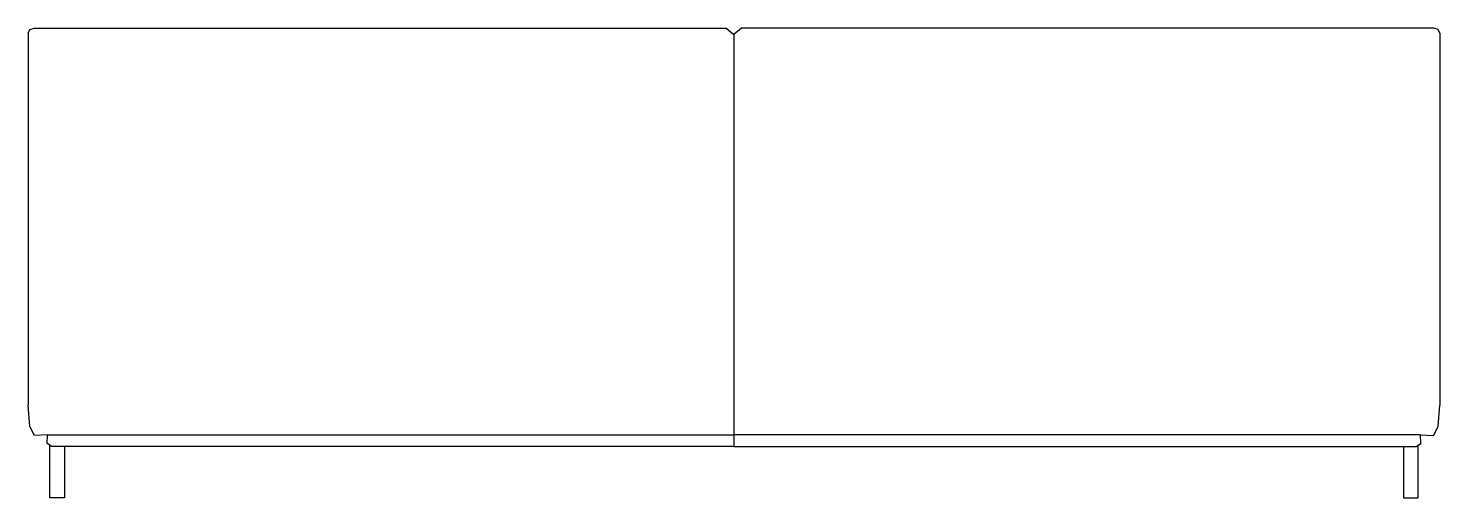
# Model space of a CAD drawing. Header units: centimetres. Extents: x 1613 to 1834, y -913 to -839.
import ezdxf

# ---------------------------------------------------------------- set-up
doc = ezdxf.new("R2010")
doc.units = ezdxf.units.CM

# ---------------------------------------------------------------- blocks, each defined once
blk = doc.blocks.new('A$C3DB733C8')
for p, q in [((-154.49, 98.38), (-154.49, 40.08)), ((66.84, 98.38), (66.84, 40.08)), ((-151.46, 35.41), (-43.83, 35.41)), ((63.81, 35.41), (-43.83, 35.41))]:
    blk.add_line(p, q)
for points in [[(-154.49, 98.38), (-154.26, 98.98), (-153.54, 99.17), (-45.03, 99.17), (-43.83, 98.21), (-43.83, 46.89), (-43.83, 33.59), (-150.79, 33.59), (-151.54, 34.1), (-151.46, 35.41), (-153.5, 35.35), (-154.26, 36.76), (-154.49, 40.08)], [(66.84, 98.38), (66.61, 98.98), (65.89, 99.17), (-42.62, 99.17), (-43.83, 98.21), (-43.83, 46.89), (-43.83, 33.59), (63.14, 33.59), (63.89, 34.1), (63.81, 35.41), (65.85, 35.35), (66.61, 36.76), (66.84, 40.08)], [(-148.82, 33.59), (-148.82, 25.57), (-151.12, 25.57), (-151.12, 33.81)], [(61.16, 33.59), (61.16, 25.57), (63.47, 25.57), (63.47, 33.81)]]:
    blk.add_lwpolyline(points)

msp = doc.modelspace()

# ---------------------------------------------------------------- block references
msp.add_blockref('A$C3DB733C8', (1767.09, -938.38))

doc.saveas('drawing.dxf')
